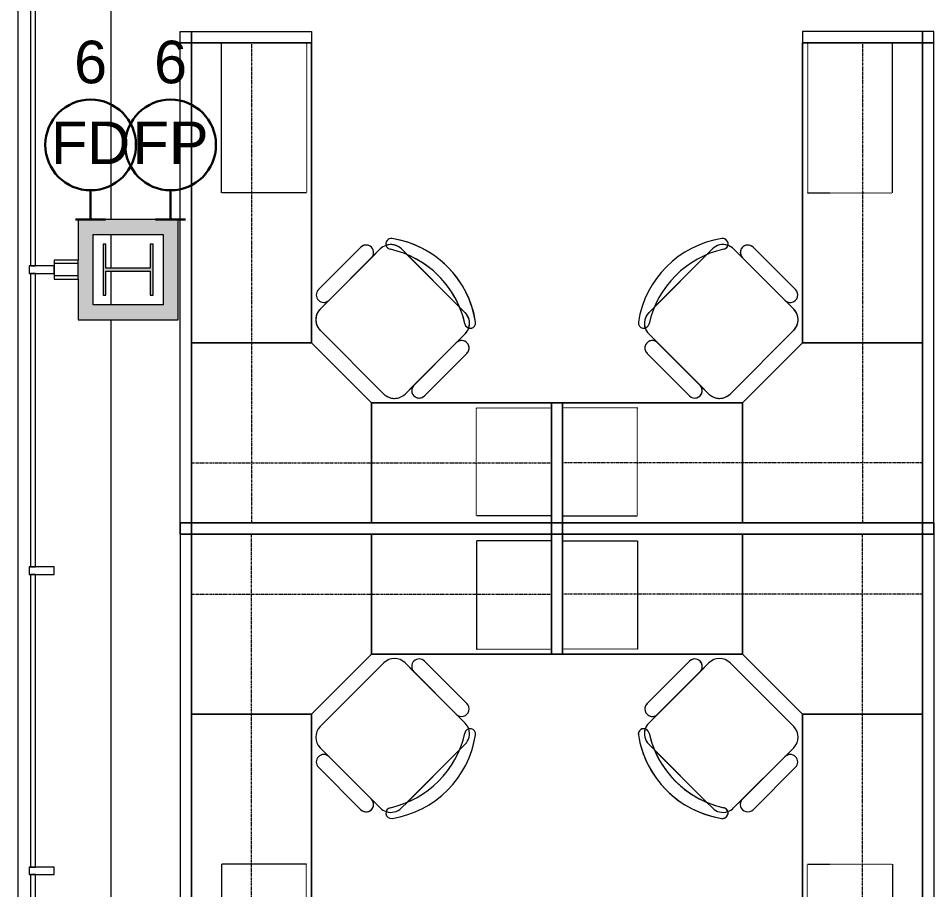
# Model space of a CAD drawing. Header units: inches. Extents: x -1180 to 2011, y -268 to 2143.
# Drawn here: x -1171.7 to -988.6, y 1486.4 to 1660.6 of the extents above; entities that cross this region are included whole.
import ezdxf

# ---------------------------------------------------------------- set-up
doc = ezdxf.new("R2010")
doc.units = ezdxf.units.IN
doc.header["$MEASUREMENT"] = 0
doc.linetypes.add('Hidden', pattern=[0.28125, 0.1875, -0.09375])
doc.linetypes.add('Hidden2', pattern=[0.140625, 0.09375, -0.046875])
for name, color, linetype, lineweight in [('A-ANNO-NOTE', 131, 'Continuous', 13), ('A-GLAZ-CURT', 52, 'Continuous', 9), ('A-GLAZ-CWMG', 51, 'Continuous', 13), ('A-WALL', 113, 'Continuous', 13), ('A-WALL-PATT', 111, 'Continuous', 13), ('I-FURN', 30, 'Continuous', 9), ('I-FURN-PNLS', 30, 'Continuous', 9), ('I-WALL', 2, 'Continuous', 13), ('S-COLS', 52, 'Continuous', 13)]:
    doc.layers.add(name, color=color, linetype=linetype, lineweight=lineweight)
doc.styles.add('Swis721 Lt BT', font='swissl.ttf', dxfattribs={"height": 8.514638})

# ---------------------------------------------------------------- blocks, each defined once
blk = doc.blocks.new('HP-Bearing Pile-Column - HP10X57-5580024-6TH FLOOR POWER _ SIGNAL')
at = {"layer": 'S-COLS', "lineweight": 9}
blk.add_hatch(color=7, dxfattribs=at).paths.add_polyline_path([(-5.1, 5), (-5.1, 4.435), (-0.2825, 4.435), (-0.2825, -4.435), (-5.1, -4.435), (-5.1, -5), (5.1, -5), (5.1, -4.435), (0.2825, -4.435), (0.2825, 4.435), (5.1, 4.435), (5.1, 5), (-4.9623, 5)], flags=0)
at = {"layer": 'S-COLS', "color": 8, "lineweight": 20}
for p, q in [((5.1, 5), (-5.1, 5)), ((-5.1, 5), (-5.1, 4.435)), ((-5.1, 4.435), (-0.2825, 4.435)), ((-0.2825, 4.435), (-0.2825, -4.435)), ((0.2825, -4.435), (0.2825, 4.435)), ((0.2825, 4.435), (5.1, 4.435)), ((5.1, 4.435), (5.1, 5)), ((-0.2825, -4.435), (-5.1, -4.435)), ((-5.1, -4.435), (-5.1, -5)), ((-5.1, -5), (5.1, -5)), ((5.1, -4.435), (0.2825, -4.435)), ((5.1, -5), (5.1, -4.435))]:
    blk.add_line(p, q, dxfattribs=at)
blk = doc.blocks.new('System Panel - Glazed-4980337-6TH FLOOR POWER _ SIGNAL')
at = {"layer": 'A-GLAZ-CURT', "lineweight": 13}
for p, q in [((29.25, 1.75), (-29.25, 1.75)), ((-29.25, 1.75), (-29.25, 0.75)), ((-29.25, 0.75), (29.25, 0.75)), ((29.25, 0.75), (29.25, 1.75))]:
    blk.add_line(p, q, dxfattribs=at)
blk = doc.blocks.new('System Panel - Glazed-4980338-6TH FLOOR POWER _ SIGNAL')
at = {"layer": 'A-GLAZ-CURT', "lineweight": 13}
for p, q in [((29.34, 1.75), (-29.34, 1.75)), ((-29.34, 1.75), (-29.34, 0.75)), ((-29.34, 0.75), (29.34, 0.75)), ((29.34, 0.75), (29.34, 1.75))]:
    blk.add_line(p, q, dxfattribs=at)
blk = doc.blocks.new('Rectangular Mullion - 1_5_ x 2_5_ rectangular-4980335-6TH FLOOR POWER _ SIGNAL')
at = {"layer": 'A-GLAZ-CWMG', "lineweight": 20}
for p, q in [((-0.75, 3), (0.75, 3)), ((-0.75, -2), (-0.75, 3)), ((0.75, 3), (0.75, -2)), ((0.75, -2), (-0.75, -2))]:
    blk.add_line(p, q, dxfattribs=at)
blk = doc.blocks.new('F-Workstation - Generic Typical - F-Workstation - Generic Typical-V71-6TH FLOOR POWER _ SIGNAL')
at = {"layer": 'I-FURN'}
for p, q in [((33.89, 55.1), (25.4, 46.62)), ((33.89, 55.1), (25.4, 46.62)), ((25.4, 46.62), (33.89, 55.1)), ((37.78, 54.75), (25.76, 42.73)), ((37.78, 54.75), (36.01, 52.98)), ((36.01, 52.98), (37.78, 54.75)), ((43.2, 53.57), (42.02, 54.75)), ((42.02, 54.75), (43.2, 53.57)), ((53.65, 43.12), (43.12, 53.65)), ((53.57, 43.2), (43.2, 53.57)), ((43.2, 53.57), (53.57, 43.2)), ((27.53, 44.5), (36.01, 52.98)), ((36.01, 52.98), (27.53, 44.5)), ((36.01, 52.98), (27.53, 44.5)), ((27.53, 44.5), (36.01, 52.98)), ((27.53, 44.5), (25.76, 42.73)), ((25.76, 42.73), (27.53, 44.5)), ((54.75, 42.02), (53.57, 43.2)), ((53.57, 43.2), (54.75, 42.02)), ((25.76, 38.49), (38.49, 25.76)), ((25.76, 38.49), (38.49, 25.76)), ((38.49, 25.76), (25.76, 38.49)), ((42.73, 25.76), (54.75, 37.78)), ((52.98, 36.01), (54.75, 37.78)), ((54.75, 37.78), (52.98, 36.01)), ((52.98, 36.01), (44.5, 27.53)), ((44.5, 27.53), (52.98, 36.01)), ((44.5, 27.53), (52.98, 36.01)), ((52.98, 36.01), (44.5, 27.53)), ((46.62, 25.4), (55.1, 33.89)), ((46.62, 25.4), (55.1, 33.89)), ((55.1, 33.89), (46.62, 25.4)), ((42.73, 25.76), (44.5, 27.53)), ((44.5, 27.53), (42.73, 25.76))]:
    blk.add_line(p, q, dxfattribs=at)
for centre, radius, start, end in [((39.97, 55.77), 1.08, 81.1745, 261.1745), ((39.97, 55.77), 1.08, 81.1745, 261.1745), ((39.97, 55.77), 1.08, 81.1745, 141.1745), ((37.07, 37.07), 20, 8.8255, 81.1745), ((37.07, 37.07), 20, 8.8255, 81.1745), ((37.07, 37.07), 20, 26.9127, 81.1745), ((34.95, 54.04), 1.5, 315, 135), ((34.95, 54.04), 1.5, 315, 135), ((34.95, 54.04), 1.5, 75, 135), ((34.95, 54.04), 1.5, 345, 75), ((39.9, 52.63), 3, 108.7164, 135), ((39.9, 52.63), 3, 108.6047, 135), ((39.9, 52.63), 3, 108.6047, 135), ((39.97, 55.77), 1.08, 171.1745, 186.1745), ((39.97, 55.77), 1.08, 186.1745, 201.1745), ((39.97, 55.77), 1.08, 156.1745, 171.1745), ((39.9, 52.63), 3, 45, 108.6047), ((39.9, 52.63), 3, 105, 108.6047), ((39.97, 55.77), 1.08, 201.1745, 216.1745), ((39.97, 55.77), 1.08, 141.1745, 156.1745), ((39.97, 55.77), 1.08, 216.1745, 231.1745), ((39.9, 52.63), 3, 90, 105), ((39.9, 52.63), 3, 75, 90), ((39.9, 52.63), 3, 60, 75), ((39.9, 52.63), 3, 45, 60), ((34.95, 54.04), 1.5, 315, 330), ((34.95, 54.04), 1.5, 330, 345), ((39.97, 55.77), 1.08, 231.1745, 261.1745), ((35.53, 35.53), 19.64, 12.5758, 77.4242), ((35.53, 35.53), 19.64, 12.5758, 77.4242), ((35.53, 35.53), 19.64, 45, 77.4242), ((35.53, 35.53), 19.64, 12.5758, 45), ((26.46, 45.56), 1.5, 135, 315), ((26.46, 45.56), 1.5, 135, 315), ((26.46, 45.56), 1.5, 135, 180), ((37.07, 37.07), 20, 8.8255, 26.9127), ((26.46, 45.56), 1.5, 180, 270), ((26.46, 45.56), 1.5, 270, 285), ((26.46, 45.56), 1.5, 285, 300), ((26.46, 45.56), 1.5, 300, 315), ((27.88, 40.61), 3, 135, 225), ((27.88, 40.61), 3, 135, 225), ((27.88, 40.61), 3, 135, 195), ((52.63, 39.9), 3, 345, 45), ((52.63, 39.9), 3, 341.3953, 45), ((27.88, 40.61), 3, 195, 210), ((27.88, 40.61), 3, 210, 225), ((55.77, 39.97), 1.08, 188.8255, 8.8255), ((55.77, 39.97), 1.08, 188.8255, 8.8255), ((55.77, 39.97), 1.08, 188.8255, 218.8255), ((52.63, 39.9), 3, 315, 341.2836), ((52.63, 39.9), 3, 315, 341.3953), ((55.77, 39.97), 1.08, 218.8255, 233.8255), ((55.77, 39.97), 1.08, 233.8255, 248.8255), ((52.63, 39.9), 3, 330, 341.3953), ((55.77, 39.97), 1.08, 248.8255, 263.8255), ((52.63, 39.9), 3, 341.3953, 345), ((55.77, 39.97), 1.08, 263.8255, 278.8255), ((55.77, 39.97), 1.08, 278.8255, 293.8255), ((55.77, 39.97), 1.08, 293.8255, 308.8255), ((55.77, 39.97), 1.08, 308.8255, 8.8255), ((52.63, 39.9), 3, 315, 330), ((54.04, 34.95), 1.5, 315, 135), ((54.04, 34.95), 1.5, 315, 135), ((54.04, 34.95), 1.5, 120, 135), ((54.04, 34.95), 1.5, 30, 120), ((54.04, 34.95), 1.5, 15, 30), ((54.04, 34.95), 1.5, 0, 15), ((54.04, 34.95), 1.5, 345, 0), ((54.04, 34.95), 1.5, 315, 330), ((54.04, 34.95), 1.5, 330, 345), ((45.56, 26.46), 1.5, 135, 315), ((45.56, 26.46), 1.5, 135, 315), ((45.56, 26.46), 1.5, 135, 195), ((40.61, 27.88), 3, 225, 315), ((40.61, 27.88), 3, 225, 315), ((40.61, 27.88), 3, 225, 240), ((40.61, 27.88), 3, 270, 315), ((45.56, 26.46), 1.5, 195, 210), ((45.56, 26.46), 1.5, 210, 225), ((40.61, 27.88), 3, 240, 255), ((40.61, 27.88), 3, 255, 270), ((45.56, 26.46), 1.5, 225, 240), ((45.56, 26.46), 1.5, 240, 255), ((45.56, 26.46), 1.5, 255, 270), ((45.56, 26.46), 1.5, 270, 285), ((45.56, 26.46), 1.5, 285, 315)]:
    blk.add_arc(centre, radius, start, end, dxfattribs=at)
at = {"layer": 'I-FURN-PNLS'}
for p, q in [((-2.25, 96), (-2.25, 98.25)), ((-2.25, 98.25), (0, 98.25)), ((0, 98.25), (0, 96)), ((0, 96), (0, 98.25)), ((0, 98.25), (24, 98.25)), ((24, 98.25), (24, 96)), ((0, 96), (-2.25, 96)), ((-2.25, 96), (0, 96)), ((-2.25, 0), (-2.25, 96)), ((0, 36), (0, 96)), ((0, 96), (24, 96)), ((0, 96), (0, 0)), ((24, 96), (0, 96)), ((24, 96), (0, 96)), ((0, 96), (0, 36)), ((0, 36), (0, 96)), ((0, 96), (24, 96)), ((24, 96), (24, 36)), ((24, 96), (24, 66)), ((24, 36), (24, 96)), ((24, 96), (24, 36)), ((24, 36), (0, 36)), ((0, 0), (0, 36)), ((0, 36), (24, 36)), ((24, 36), (0, 36)), ((0, 36), (0, 0)), ((0, 0), (0, 36)), ((0, 36), (24, 36)), ((0, 36), (24, 36)), ((24, 36), (0, 36)), ((24, 36), (36, 24)), ((36, 24), (24, 36)), ((24, 36), (36, 24)), ((36, 0), (36, 24)), ((36, 24), (72, 24)), ((36, 24), (36, 0)), ((36, 0), (36, 24)), ((36, 24), (36, 0)), ((72, 24), (36, 24)), ((36, 24), (36, 0)), ((36, 0), (36, 24)), ((36, 24), (72, 24)), ((57, 24), (72, 24)), ((72, 24), (72, 0)), ((72, 24), (74.25, 24)), ((72, 0), (72, 24)), ((72, 0), (72, 24)), ((72, 24), (72, 0)), ((74.25, 24), (74.25, 0)), ((-2.25, -2.25), (-2.25, 0)), ((-2.25, 0), (0, 0)), ((0, 0), (-2.25, 0)), ((0, 0), (0, -2.25)), ((0, -2.25), (0, 0)), ((0, 0), (72, 0)), ((36, 0), (0, 0)), ((0, 0), (36, 0)), ((36, 0), (0, 0)), ((72, 0), (36, 0)), ((36, 0), (72, 0)), ((72, 0), (36, 0)), ((72, -2.25), (72, 0)), ((72, 0), (74.25, 0)), ((72, 0), (72, -2.25)), ((74.25, 0), (72, 0)), ((74.25, 0), (74.25, -2.25)), ((0, -2.25), (-2.25, -2.25)), ((72, -2.25), (0, -2.25)), ((74.25, -2.25), (72, -2.25))]:
    blk.add_line(p, q, dxfattribs=at)
at = {"layer": 'I-FURN-PNLS', "linetype": 'Hidden2'}
for p, q in [((6, 96), (23, 96)), ((6, 66), (6, 96)), ((23, 96), (23, 66)), ((23, 66), (6, 66)), ((57, 1.37), (57, 23)), ((57, 23), (72, 23)), ((72, 23), (72, 1.37)), ((72, 1.37), (57, 1.37))]:
    blk.add_line(p, q, dxfattribs=at)
at = {"layer": 'I-FURN-PNLS', "linetype": 'Hidden'}
for p, q in [((12, 96), (12, 0)), ((0, 12), (72, 12))]:
    blk.add_line(p, q, dxfattribs=at)
blk = doc.blocks.new('F-Workstation - Generic Typical - F-Workstation - Generic Typical-V72-6TH FLOOR POWER _ SIGNAL')
at = {"layer": 'I-FURN'}
for p, q in [((46.62, -25.4), (55.1, -33.89)), ((55.1, -33.89), (46.62, -25.4)), ((46.62, -25.4), (55.1, -33.89)), ((25.76, -38.49), (38.49, -25.76)), ((38.49, -25.76), (25.76, -38.49)), ((25.76, -38.49), (38.49, -25.76)), ((42.73, -25.76), (54.75, -37.78)), ((44.5, -27.53), (42.73, -25.76)), ((42.73, -25.76), (44.5, -27.53)), ((44.5, -27.53), (52.98, -36.01)), ((52.98, -36.01), (44.5, -27.53)), ((52.98, -36.01), (44.5, -27.53)), ((44.5, -27.53), (52.98, -36.01)), ((54.75, -37.78), (52.98, -36.01)), ((52.98, -36.01), (54.75, -37.78)), ((53.57, -43.2), (54.75, -42.02)), ((54.75, -42.02), (53.57, -43.2)), ((37.78, -54.75), (25.76, -42.73)), ((25.76, -42.73), (27.53, -44.5)), ((27.53, -44.5), (25.76, -42.73)), ((53.65, -43.12), (43.12, -53.65)), ((43.2, -53.57), (53.57, -43.2)), ((53.57, -43.2), (43.2, -53.57)), ((36.01, -52.98), (27.53, -44.5)), ((27.53, -44.5), (36.01, -52.98)), ((27.53, -44.5), (36.01, -52.98)), ((36.01, -52.98), (27.53, -44.5)), ((33.89, -55.1), (25.4, -46.62)), ((25.4, -46.62), (33.89, -55.1)), ((33.89, -55.1), (25.4, -46.62)), ((36.01, -52.98), (37.78, -54.75)), ((37.78, -54.75), (36.01, -52.98)), ((42.02, -54.75), (43.2, -53.57)), ((43.2, -53.57), (42.02, -54.75))]:
    blk.add_line(p, q, dxfattribs=at)
for centre, radius, start, end in [((40.61, -27.88), 3, 45, 135), ((40.61, -27.88), 3, 45, 135), ((40.61, -27.88), 3, 120, 135), ((40.61, -27.88), 3, 90, 120), ((40.61, -27.88), 3, 75, 90), ((40.61, -27.88), 3, 60, 75), ((40.61, -27.88), 3, 45, 60), ((45.56, -26.46), 1.5, 45, 225), ((45.56, -26.46), 1.5, 45, 225), ((45.56, -26.46), 1.5, 135, 150), ((45.56, -26.46), 1.5, 120, 135), ((45.56, -26.46), 1.5, 105, 120), ((45.56, -26.46), 1.5, 90, 105), ((45.56, -26.46), 1.5, 45, 90), ((45.56, -26.46), 1.5, 165, 180), ((45.56, -26.46), 1.5, 180, 225), ((45.56, -26.46), 1.5, 150, 165), ((54.04, -34.95), 1.5, 225, 45), ((54.04, -34.95), 1.5, 225, 45), ((54.04, -34.95), 1.5, 30, 45), ((54.04, -34.95), 1.5, 29.6178, 30), ((54.04, -34.95), 1.5, 15, 29.6178), ((54.04, -34.95), 1.5, 0, 15), ((54.04, -34.95), 1.5, 225, 255), ((54.04, -34.95), 1.5, 255, 345), ((54.04, -34.95), 1.5, 345, 0), ((52.63, -39.9), 3, 18.7164, 45), ((52.63, -39.9), 3, 18.6047, 45), ((52.63, -39.9), 3, 30, 45), ((52.63, -39.9), 3, 18.6047, 30), ((27.88, -40.61), 3, 135, 225), ((27.88, -40.61), 3, 135, 225), ((27.88, -40.61), 3, 165, 180), ((27.88, -40.61), 3, 150, 165), ((27.88, -40.61), 3, 135, 150), ((35.53, -35.53), 19.64, 282.5758, 347.4242), ((35.53, -35.53), 19.64, 282.5758, 347.4242), ((35.53, -35.53), 19.64, 282.5758, 347.4242), ((37.07, -37.07), 20, 278.8255, 351.1745), ((37.07, -37.07), 20, 278.8255, 351.1745), ((37.07, -37.07), 20, 278.8255, 351.1745), ((55.77, -39.97), 1.08, 351.1745, 171.1745), ((55.77, -39.97), 1.08, 351.1745, 171.1745), ((55.77, -39.97), 1.08, 351.1745, 171.1745), ((52.63, -39.9), 3, 315, 18.6047), ((52.63, -39.9), 3, 330, 18.6047), ((27.88, -40.61), 3, 180, 195), ((27.88, -40.61), 3, 195, 210), ((27.88, -40.61), 3, 210, 225), ((52.63, -39.9), 3, 315, 330), ((26.46, -45.56), 1.5, 45, 225), ((26.46, -45.56), 1.5, 45, 225), ((26.46, -45.56), 1.5, 135, 225), ((26.46, -45.56), 1.5, 120, 135), ((26.46, -45.56), 1.5, 105, 120), ((26.46, -45.56), 1.5, 90, 105), ((26.46, -45.56), 1.5, 75, 90), ((26.46, -45.56), 1.5, 60, 75), ((26.46, -45.56), 1.5, 45, 60), ((34.95, -54.04), 1.5, 225, 45), ((34.95, -54.04), 1.5, 225, 45), ((34.95, -54.04), 1.5, 330, 45), ((34.95, -54.04), 1.5, 240, 330), ((39.9, -52.63), 3, 225, 251.2836), ((39.9, -52.63), 3, 225, 251.3953), ((39.9, -52.63), 3, 225, 240), ((39.97, -55.77), 1.08, 98.8255, 278.8255), ((39.97, -55.77), 1.08, 98.8255, 278.8255), ((39.9, -52.63), 3, 251.3953, 315), ((39.9, -52.63), 3, 251.3953, 315), ((39.97, -55.77), 1.08, 128.8255, 143.8255), ((39.97, -55.77), 1.08, 98.8255, 128.8255), ((34.95, -54.04), 1.5, 225, 240), ((39.9, -52.63), 3, 240, 251.3953), ((39.97, -55.77), 1.08, 143.8255, 233.8255), ((39.97, -55.77), 1.08, 233.8255, 278.8255)]:
    blk.add_arc(centre, radius, start, end, dxfattribs=at)
at = {"layer": 'I-FURN-PNLS'}
for p, q in [((-2.25, 2.25), (-2.25, 0)), ((0, 2.25), (-2.25, 2.25)), ((0, 0), (0, 2.25)), ((72, 2.25), (0, 2.25)), ((0, 2.25), (0, 0)), ((72, 2.25), (72, 0)), ((74.25, 2.25), (72, 2.25)), ((72, 0), (72, 2.25)), ((74.25, 0), (74.25, 2.25)), ((-2.25, 0), (0, 0)), ((0, 0), (-2.25, 0)), ((-2.25, 0), (-2.25, -96)), ((0, 0), (72, 0)), ((0, -96), (0, 0)), ((0, 0), (0, -36)), ((36, 0), (0, 0)), ((0, 0), (0, -36)), ((36, 0), (0, 0)), ((0, 0), (36, 0)), ((0, -36), (0, 0)), ((72, 0), (36, 0)), ((36, 0), (36, -24)), ((36, -24), (36, 0)), ((36, -24), (36, 0)), ((36, 0), (36, -24)), ((72, 0), (36, 0)), ((36, 0), (36, -24)), ((36, -24), (36, 0)), ((36, 0), (72, 0)), ((72, -24), (72, 0)), ((72, 0), (74.25, 0)), ((74.25, 0), (72, 0)), ((72, 0), (72, -24)), ((72, -24), (72, 0)), ((72, 0), (72, -24)), ((74.25, -24), (74.25, 0)), ((24, -36), (36, -24)), ((24, -36), (36, -24)), ((36, -24), (24, -36)), ((36, -24), (72, -24)), ((36, -24), (72, -24)), ((72, -24), (36, -24)), ((57, -24), (72, -24)), ((72, -24), (74.25, -24)), ((24, -36), (0, -36)), ((0, -36), (0, -96)), ((0, -36), (24, -36)), ((0, -36), (24, -36)), ((24, -36), (0, -36)), ((24, -36), (0, -36)), ((0, -36), (0, -96)), ((0, -96), (0, -36)), ((0, -36), (24, -36)), ((24, -96), (24, -36)), ((24, -96), (24, -36)), ((24, -36), (24, -96)), ((24, -96), (24, -66)), ((-2.25, -96), (-2.25, -98.25)), ((0, -96), (-2.25, -96)), ((-2.25, -96), (0, -96)), ((0, -96), (24, -96)), ((0, -98.25), (0, -96)), ((24, -96), (0, -96)), ((0, -96), (0, -98.25)), ((0, -96), (24, -96)), ((24, -96), (0, -96)), ((24, -98.25), (24, -96)), ((-2.25, -98.25), (0, -98.25)), ((0, -98.25), (24, -98.25))]:
    blk.add_line(p, q, dxfattribs=at)
at = {"layer": 'I-FURN-PNLS', "linetype": 'Hidden'}
for p, q in [((12, -96), (12, 0)), ((0, -12), (72, -12))]:
    blk.add_line(p, q, dxfattribs=at)
at = {"layer": 'I-FURN-PNLS', "linetype": 'Hidden2'}
for p, q in [((57, -1.37), (57, -23)), ((72, -1.37), (57, -1.37)), ((72, -23), (72, -1.37)), ((57, -23), (72, -23)), ((23, -66), (6, -66)), ((6, -66), (6, -96)), ((23, -96), (23, -66)), ((6, -96), (23, -96))]:
    blk.add_line(p, q, dxfattribs=at)
blk = doc.blocks.new('F-Workstation - Generic Typical - F-Workstation - Generic Typical-V73-6TH FLOOR POWER _ SIGNAL')
at = {"layer": 'I-FURN'}
for p, q in [((46.62, -25.4), (55.1, -33.89)), ((55.1, -33.89), (46.62, -25.4)), ((46.62, -25.4), (55.1, -33.89)), ((25.76, -38.49), (38.49, -25.76)), ((38.49, -25.76), (25.76, -38.49)), ((25.76, -38.49), (38.49, -25.76)), ((42.73, -25.76), (54.75, -37.78)), ((44.5, -27.53), (42.73, -25.76)), ((42.73, -25.76), (44.5, -27.53)), ((44.5, -27.53), (52.98, -36.01)), ((52.98, -36.01), (44.5, -27.53)), ((52.98, -36.01), (44.5, -27.53)), ((44.5, -27.53), (52.98, -36.01)), ((54.75, -37.78), (52.98, -36.01)), ((52.98, -36.01), (54.75, -37.78)), ((53.57, -43.2), (54.75, -42.02)), ((54.75, -42.02), (53.57, -43.2)), ((37.78, -54.75), (25.76, -42.73)), ((25.76, -42.73), (27.53, -44.5)), ((27.53, -44.5), (25.76, -42.73)), ((53.65, -43.12), (43.12, -53.65)), ((43.2, -53.57), (53.57, -43.2)), ((53.57, -43.2), (43.2, -53.57)), ((36.01, -52.98), (27.53, -44.5)), ((27.53, -44.5), (36.01, -52.98)), ((27.53, -44.5), (36.01, -52.98)), ((36.01, -52.98), (27.53, -44.5)), ((33.89, -55.1), (25.4, -46.62)), ((25.4, -46.62), (33.89, -55.1)), ((33.89, -55.1), (25.4, -46.62)), ((36.01, -52.98), (37.78, -54.75)), ((37.78, -54.75), (36.01, -52.98)), ((42.02, -54.75), (43.2, -53.57)), ((43.2, -53.57), (42.02, -54.75))]:
    blk.add_line(p, q, dxfattribs=at)
for centre, radius, start, end in [((40.61, -27.88), 3, 45, 135), ((40.61, -27.88), 3, 45, 135), ((40.61, -27.88), 3, 45, 135), ((45.56, -26.46), 1.5, 45, 225), ((45.56, -26.46), 1.5, 45, 225), ((45.56, -26.46), 1.5, 45, 225), ((54.04, -34.95), 1.5, 225, 45), ((54.04, -34.95), 1.5, 225, 45), ((54.04, -34.95), 1.5, 225, 45), ((52.63, -39.9), 3, 18.7164, 45), ((52.63, -39.9), 3, 18.6047, 45), ((52.63, -39.9), 3, 18.6047, 45), ((27.88, -40.61), 3, 135, 225), ((27.88, -40.61), 3, 135, 225), ((27.88, -40.61), 3, 135, 225), ((35.53, -35.53), 19.64, 282.5758, 347.4242), ((35.53, -35.53), 19.64, 282.5758, 347.4242), ((35.53, -35.53), 19.64, 282.5758, 347.4242), ((37.07, -37.07), 20, 278.8255, 351.1745), ((37.07, -37.07), 20, 278.8255, 351.1745), ((37.07, -37.07), 20, 278.8255, 351.1745), ((55.77, -39.97), 1.08, 351.1745, 171.1745), ((55.77, -39.97), 1.08, 351.1745, 171.1745), ((55.77, -39.97), 1.08, 351.1745, 171.1745), ((52.63, -39.9), 3, 315, 18.6047), ((52.63, -39.9), 3, 315, 18.6047), ((26.46, -45.56), 1.5, 45, 225), ((26.46, -45.56), 1.5, 45, 225), ((26.46, -45.56), 1.5, 45, 225), ((34.95, -54.04), 1.5, 225, 45), ((34.95, -54.04), 1.5, 225, 45), ((34.95, -54.04), 1.5, 330, 45), ((34.95, -54.04), 1.5, 225, 330), ((39.9, -52.63), 3, 225, 251.2836), ((39.9, -52.63), 3, 225, 251.3953), ((39.9, -52.63), 3, 225, 251.3953), ((39.97, -55.77), 1.08, 98.8255, 278.8255), ((39.97, -55.77), 1.08, 98.8255, 278.8255), ((39.97, -55.77), 1.08, 98.8255, 278.8255), ((39.9, -52.63), 3, 251.3953, 315), ((39.9, -52.63), 3, 251.3953, 315)]:
    blk.add_arc(centre, radius, start, end, dxfattribs=at)
at = {"layer": 'I-FURN-PNLS'}
for p, q in [((-2.25, 2.25), (-2.25, 0)), ((0, 2.25), (-2.25, 2.25)), ((0, 0), (0, 2.25)), ((72, 2.25), (0, 2.25)), ((0, 2.25), (0, 0)), ((72, 2.25), (72, 0)), ((74.25, 2.25), (72, 2.25)), ((72, 0), (72, 2.25)), ((74.25, 0), (74.25, 2.25)), ((-2.25, 0), (0, 0)), ((0, 0), (-2.25, 0)), ((-2.25, 0), (-2.25, -96)), ((0, 0), (72, 0)), ((0, -96), (0, 0)), ((0, 0), (0, -36)), ((36, 0), (0, 0)), ((0, 0), (0, -36)), ((36, 0), (0, 0)), ((0, 0), (36, 0)), ((0, -36), (0, 0)), ((72, 0), (36, 0)), ((36, 0), (36, -24)), ((36, -24), (36, 0)), ((36, -24), (36, 0)), ((36, 0), (36, -24)), ((72, 0), (36, 0)), ((36, 0), (36, -24)), ((36, -24), (36, 0)), ((36, 0), (72, 0)), ((72, -24), (72, 0)), ((72, 0), (74.25, 0)), ((74.25, 0), (72, 0)), ((72, 0), (72, -24)), ((72, -24), (72, 0)), ((72, 0), (72, -24)), ((74.25, -24), (74.25, 0)), ((24, -36), (36, -24)), ((24, -36), (36, -24)), ((36, -24), (24, -36)), ((36, -24), (72, -24)), ((36, -24), (72, -24)), ((72, -24), (36, -24)), ((57, -24), (72, -24)), ((72, -24), (74.25, -24)), ((24, -36), (0, -36)), ((0, -36), (0, -96)), ((0, -36), (24, -36)), ((0, -36), (24, -36)), ((24, -36), (0, -36)), ((24, -36), (0, -36)), ((0, -36), (0, -96)), ((0, -96), (0, -36)), ((0, -36), (24, -36)), ((24, -96), (24, -36)), ((24, -96), (24, -36)), ((24, -36), (24, -96)), ((24, -96), (24, -66)), ((-2.25, -96), (-2.25, -98.25)), ((0, -96), (-2.25, -96)), ((-2.25, -96), (0, -96)), ((0, -96), (24, -96)), ((0, -98.25), (0, -96)), ((24, -96), (0, -96)), ((0, -96), (0, -98.25)), ((0, -96), (24, -96)), ((24, -96), (0, -96)), ((24, -98.25), (24, -96)), ((-2.25, -98.25), (0, -98.25)), ((0, -98.25), (24, -98.25))]:
    blk.add_line(p, q, dxfattribs=at)
at = {"layer": 'I-FURN-PNLS', "linetype": 'Hidden'}
for p, q in [((12, -96), (12, 0)), ((0, -12), (72, -12))]:
    blk.add_line(p, q, dxfattribs=at)
at = {"layer": 'I-FURN-PNLS', "linetype": 'Hidden2'}
for p, q in [((57, -1.37), (57, -23)), ((72, -1.37), (57, -1.37)), ((72, -23), (72, -1.37)), ((57, -23), (72, -23)), ((23, -66), (6, -66)), ((6, -66), (6, -96)), ((23, -96), (23, -66)), ((6, -96), (23, -96))]:
    blk.add_line(p, q, dxfattribs=at)
blk = doc.blocks.new('F-Workstation - Generic Typical - F-Workstation - Generic Typical-V74-6TH FLOOR POWER _ SIGNAL')
at = {"layer": 'I-FURN'}
for p, q in [((33.89, 55.1), (25.4, 46.62)), ((33.89, 55.1), (25.4, 46.62)), ((25.4, 46.62), (33.89, 55.1)), ((37.78, 54.75), (25.76, 42.73)), ((37.78, 54.75), (36.01, 52.98)), ((36.01, 52.98), (37.78, 54.75)), ((43.2, 53.57), (42.02, 54.75)), ((42.02, 54.75), (43.2, 53.57)), ((53.65, 43.12), (43.12, 53.65)), ((53.57, 43.2), (43.2, 53.57)), ((43.2, 53.57), (53.57, 43.2)), ((27.53, 44.5), (36.01, 52.98)), ((36.01, 52.98), (27.53, 44.5)), ((36.01, 52.98), (27.53, 44.5)), ((27.53, 44.5), (36.01, 52.98)), ((27.53, 44.5), (25.76, 42.73)), ((25.76, 42.73), (27.53, 44.5)), ((54.75, 42.02), (53.57, 43.2)), ((53.57, 43.2), (54.75, 42.02)), ((25.76, 38.49), (38.49, 25.76)), ((25.76, 38.49), (38.49, 25.76)), ((38.49, 25.76), (25.76, 38.49)), ((42.73, 25.76), (54.75, 37.78)), ((52.98, 36.01), (54.75, 37.78)), ((54.75, 37.78), (52.98, 36.01)), ((52.98, 36.01), (44.5, 27.53)), ((44.5, 27.53), (52.98, 36.01)), ((44.5, 27.53), (52.98, 36.01)), ((52.98, 36.01), (44.5, 27.53)), ((46.62, 25.4), (55.1, 33.89)), ((46.62, 25.4), (55.1, 33.89)), ((55.1, 33.89), (46.62, 25.4)), ((42.73, 25.76), (44.5, 27.53)), ((44.5, 27.53), (42.73, 25.76))]:
    blk.add_line(p, q, dxfattribs=at)
for centre, radius, start, end in [((39.97, 55.77), 1.08, 81.1745, 261.1745), ((39.97, 55.77), 1.08, 81.1745, 261.1745), ((39.97, 55.77), 1.08, 81.1745, 246.1745), ((37.07, 37.07), 20, 8.8255, 81.1745), ((37.07, 37.07), 20, 8.8255, 81.1745), ((37.07, 37.07), 20, 26.9127, 81.1745), ((34.95, 54.04), 1.5, 315, 135), ((34.95, 54.04), 1.5, 315, 135), ((34.95, 54.04), 1.5, 315, 135), ((39.9, 52.63), 3, 108.7164, 135), ((39.9, 52.63), 3, 108.6047, 135), ((39.9, 52.63), 3, 108.6047, 135), ((39.9, 52.63), 3, 45, 108.6047), ((39.9, 52.63), 3, 45, 108.6047), ((39.97, 55.77), 1.08, 246.1745, 261.1745), ((35.53, 35.53), 19.64, 12.5758, 77.4242), ((35.53, 35.53), 19.64, 12.5758, 77.4242), ((35.53, 35.53), 19.64, 36.8939, 77.4242), ((26.46, 45.56), 1.5, 135, 315), ((26.46, 45.56), 1.5, 135, 315), ((26.46, 45.56), 1.5, 135, 315), ((35.53, 35.53), 19.64, 12.5758, 36.8939), ((37.07, 37.07), 20, 8.8255, 26.9127), ((27.88, 40.61), 3, 135, 225), ((27.88, 40.61), 3, 135, 225), ((27.88, 40.61), 3, 135, 225), ((52.63, 39.9), 3, 30, 45), ((52.63, 39.9), 3, 341.3953, 45), ((52.63, 39.9), 3, 341.3953, 30), ((55.77, 39.97), 1.08, 188.8255, 8.8255), ((55.77, 39.97), 1.08, 188.8255, 8.8255), ((55.77, 39.97), 1.08, 188.8255, 278.8255), ((52.63, 39.9), 3, 315, 341.2836), ((52.63, 39.9), 3, 315, 341.3953), ((52.63, 39.9), 3, 315, 341.3953), ((55.77, 39.97), 1.08, 278.8255, 8.8255), ((54.04, 34.95), 1.5, 315, 135), ((54.04, 34.95), 1.5, 315, 135), ((54.04, 34.95), 1.5, 330.3822, 135), ((54.04, 34.95), 1.5, 315, 330), ((54.04, 34.95), 1.5, 330, 330.3822), ((45.56, 26.46), 1.5, 135, 315), ((45.56, 26.46), 1.5, 135, 315), ((45.56, 26.46), 1.5, 135, 150), ((40.61, 27.88), 3, 225, 315), ((40.61, 27.88), 3, 225, 315), ((40.61, 27.88), 3, 225, 315), ((45.56, 26.46), 1.5, 150, 195), ((45.56, 26.46), 1.5, 195, 210), ((45.56, 26.46), 1.5, 210, 315)]:
    blk.add_arc(centre, radius, start, end, dxfattribs=at)
at = {"layer": 'I-FURN-PNLS'}
for p, q in [((-2.25, 96), (-2.25, 98.25)), ((-2.25, 98.25), (0, 98.25)), ((0, 98.25), (0, 96)), ((0, 96), (0, 98.25)), ((0, 98.25), (24, 98.25)), ((24, 98.25), (24, 96)), ((0, 96), (-2.25, 96)), ((-2.25, 96), (0, 96)), ((-2.25, 0), (-2.25, 96)), ((0, 36), (0, 96)), ((0, 96), (24, 96)), ((0, 96), (0, 0)), ((24, 96), (0, 96)), ((24, 96), (0, 96)), ((0, 96), (0, 36)), ((0, 36), (0, 96)), ((0, 96), (24, 96)), ((24, 96), (24, 36)), ((24, 96), (24, 66)), ((24, 36), (24, 96)), ((24, 96), (24, 36)), ((24, 36), (0, 36)), ((0, 0), (0, 36)), ((0, 36), (24, 36)), ((24, 36), (0, 36)), ((0, 36), (0, 0)), ((0, 0), (0, 36)), ((0, 36), (24, 36)), ((0, 36), (24, 36)), ((24, 36), (0, 36)), ((24, 36), (36, 24)), ((36, 24), (24, 36)), ((24, 36), (36, 24)), ((36, 0), (36, 24)), ((36, 24), (72, 24)), ((36, 24), (36, 0)), ((36, 0), (36, 24)), ((36, 24), (36, 0)), ((72, 24), (36, 24)), ((36, 24), (36, 0)), ((36, 0), (36, 24)), ((36, 24), (72, 24)), ((57, 24), (72, 24)), ((72, 24), (72, 0)), ((72, 24), (74.25, 24)), ((72, 0), (72, 24)), ((72, 0), (72, 24)), ((72, 24), (72, 0)), ((74.25, 24), (74.25, 0)), ((-2.25, -2.25), (-2.25, 0)), ((-2.25, 0), (0, 0)), ((0, 0), (-2.25, 0)), ((0, 0), (0, -2.25)), ((0, -2.25), (0, 0)), ((0, 0), (72, 0)), ((36, 0), (0, 0)), ((0, 0), (36, 0)), ((36, 0), (0, 0)), ((72, 0), (36, 0)), ((36, 0), (72, 0)), ((72, 0), (36, 0)), ((72, -2.25), (72, 0)), ((72, 0), (74.25, 0)), ((72, 0), (72, -2.25)), ((74.25, 0), (72, 0)), ((74.25, 0), (74.25, -2.25)), ((0, -2.25), (-2.25, -2.25)), ((72, -2.25), (0, -2.25)), ((74.25, -2.25), (72, -2.25))]:
    blk.add_line(p, q, dxfattribs=at)
at = {"layer": 'I-FURN-PNLS', "linetype": 'Hidden2'}
for p, q in [((6, 96), (23, 96)), ((6, 66), (6, 96)), ((23, 96), (23, 66)), ((23, 66), (6, 66)), ((57, 1.37), (57, 23)), ((57, 23), (72, 23)), ((72, 23), (72, 1.37)), ((72, 1.37), (57, 1.37))]:
    blk.add_line(p, q, dxfattribs=at)
at = {"layer": 'I-FURN-PNLS', "linetype": 'Hidden'}
for p, q in [((12, 96), (12, 0)), ((0, 12), (72, 12))]:
    blk.add_line(p, q, dxfattribs=at)

msp = doc.modelspace()

# ---------------------------------------------------------------- hatches: boundary and pattern name
at = {"layer": 'A-WALL-PATT', "lineweight": 9}
for points in [[(-1159.74, 1600.33), (-1156.74, 1600.33), (-1156.74, 1620.33), (-1159.74, 1620.33), (-1159.74, 1603.33)], [(-1156.74, 1617.33), (-1139.74, 1617.33), (-1139.74, 1620.33), (-1156.74, 1620.33)], [(-1139.74, 1600.33), (-1139.74, 1617.33), (-1142.74, 1617.33), (-1142.74, 1600.33)], [(-1153.21, 1600.33), (-1142.74, 1600.33), (-1142.74, 1603.33), (-1156.74, 1603.33), (-1156.74, 1600.33)]]:
    msp.add_hatch(color=7, dxfattribs=at).paths.add_polyline_path(points, flags=0)

# ---------------------------------------------------------------- linework, layer by layer
at = {"layer": 'A-ANNO-NOTE', "lineweight": 30}
for p, q in [((-1157.24, 1620.33), (-1157.24, 1626.19)), ((-1141.24, 1620.33), (-1141.24, 1626.19)), ((-1154.24, 1620.33), (-1160.24, 1620.33)), ((-1138.24, 1620.33), (-1144.24, 1620.33))]:
    msp.add_line(p, q, dxfattribs=at)
for centre in [(-1157.24, 1635.26), (-1141.24, 1635.26)]:
    msp.add_circle(centre, 9.07, dxfattribs=at)
at = {"layer": 'A-WALL', "lineweight": 9}
for p, q in [((-1171.71, 889.04), (-1171.71, 1971.52)), ((-1153.21, 1876.42), (-1153.21, 1620.33)), ((-1153.21, 1617.33), (-1153.21, 1610.61)), ((-1153.21, 1610.04), (-1153.21, 1603.33)), ((-1153.21, 1600.33), (-1153.21, 1260.15))]:
    msp.add_line(p, q, dxfattribs=at)
at = {"layer": 'A-WALL'}
for p, q in [((-1159.74, 1608.45), (-1159.74, 1612.2)), ((-1159.74, 1611.58), (-1164.52, 1611.58)), ((-1159.74, 1609.08), (-1164.52, 1609.08))]:
    msp.add_line(p, q, dxfattribs=at)
at = {"layer": 'I-WALL', "color": 8, "lineweight": 20}
for p, q in [((-1159.74, 1620.33), (-1159.74, 1612.2)), ((-1139.74, 1620.33), (-1159.74, 1620.33)), ((-1139.74, 1600.33), (-1139.74, 1620.33)), ((-1156.74, 1603.33), (-1156.74, 1617.33)), ((-1156.74, 1617.33), (-1142.74, 1617.33)), ((-1142.74, 1617.33), (-1142.74, 1603.33)), ((-1159.74, 1608.45), (-1159.74, 1600.33)), ((-1142.74, 1603.33), (-1156.74, 1603.33)), ((-1159.74, 1600.33), (-1139.74, 1600.33))]:
    msp.add_line(p, q, dxfattribs=at)
at = {"layer": 'I-WALL'}
for p, q in [((-1159.74, 1612.2), (-1164.52, 1612.2)), ((-1164.52, 1612.2), (-1164.52, 1608.45)), ((-1164.52, 1608.45), (-1159.74, 1608.45))]:
    msp.add_line(p, q, dxfattribs=at)

# ---------------------------------------------------------------- block references
at = {"layer": 'A-GLAZ-CURT', "rotation": 89.99999999999991}
for name, p in [('System Panel - Glazed-4980337-6TH FLOOR POWER _ SIGNAL', (-1167.52, 1640.33)), ('System Panel - Glazed-4980338-6TH FLOOR POWER _ SIGNAL', (-1167.52, 1580.24)), ('System Panel - Glazed-4980337-6TH FLOOR POWER _ SIGNAL', (-1167.52, 1520.15)), ('System Panel - Glazed-4980337-6TH FLOOR POWER _ SIGNAL', (-1167.52, 1460.15))]:
    msp.add_blockref(name, p, dxfattribs=at)
at = {"layer": 'A-GLAZ-CWMG', "lineweight": 9, "extrusion": (0, 0, -1), "rotation": 90.00000000000007}
for p in [(1167.52, 1610.33), (1167.52, 1550.15), (1167.52, 1490.15)]:
    msp.add_blockref('Rectangular Mullion - 1_5_ x 2_5_ rectangular-4980335-6TH FLOOR POWER _ SIGNAL', p, dxfattribs=at)
at = {"layer": 'I-FURN-PNLS'}
for name, p in [('F-Workstation - Generic Typical - F-Workstation - Generic Typical-V71-6TH FLOOR POWER _ SIGNAL', (-1137.07, 1559.71)), ('F-Workstation - Generic Typical - F-Workstation - Generic Typical-V73-6TH FLOOR POWER _ SIGNAL', (-1137.07, 1557.46))]:
    msp.add_blockref(name, p, dxfattribs=at)
at = {"layer": 'I-FURN-PNLS', "rotation": 180}
for name, p in [('F-Workstation - Generic Typical - F-Workstation - Generic Typical-V72-6TH FLOOR POWER _ SIGNAL', (-990.82, 1559.71)), ('F-Workstation - Generic Typical - F-Workstation - Generic Typical-V74-6TH FLOOR POWER _ SIGNAL', (-990.82, 1557.46))]:
    msp.add_blockref(name, p, dxfattribs=at)
at = {"layer": 'S-COLS', "lineweight": 9, "rotation": 89.99999999999991}
msp.add_blockref('HP-Bearing Pile-Column - HP10X57-5580024-6TH FLOOR POWER _ SIGNAL', (-1149.74, 1610.33), dxfattribs=at)

# ---------------------------------------------------------------- texts
at = {"layer": 'A-ANNO-NOTE', "lineweight": 9, "attachment_point": 2, "line_spacing_factor": 1.00667, "style": 'Swis721 Lt BT'}
for s, insert, char_height, width in [('6', (-1157.25, 1656.1), 8.51, 7.56), ('6', (-1141.25, 1656.1), 8.51, 7.56), ('FD', (-1157.25, 1639.95), 8.515, 18.036), ('FP', (-1141.25, 1639.95), 8.515, 16.74)]:
    msp.add_mtext(s, dxfattribs=dict(at, insert=insert, char_height=char_height, width=width))

doc.saveas('drawing.dxf')
